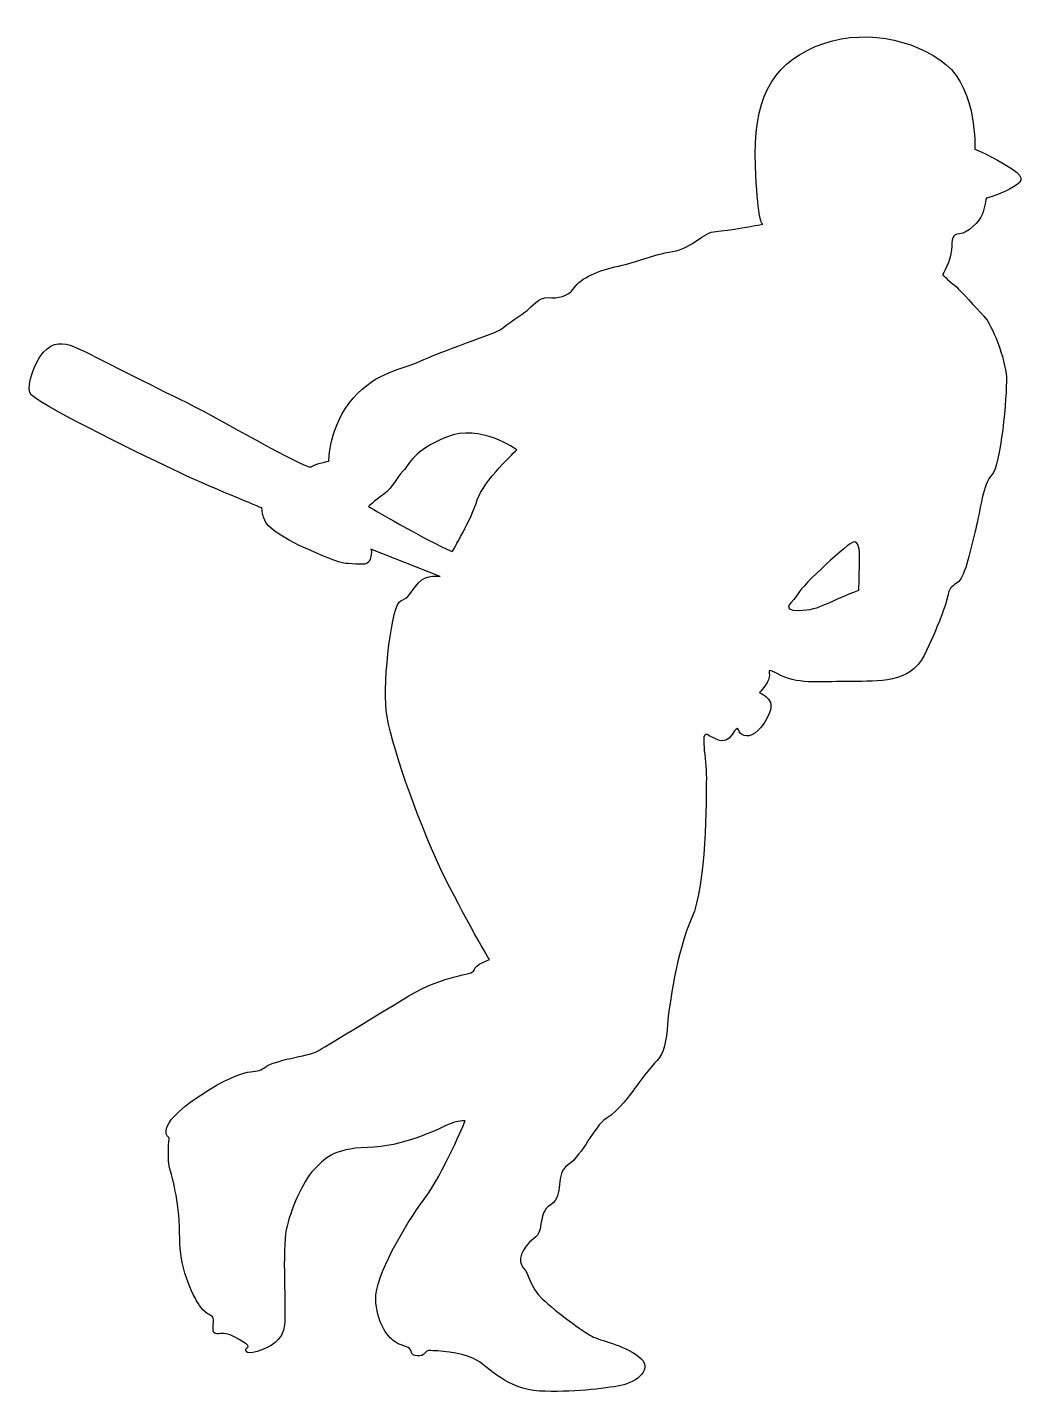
# Model space of a CAD drawing. Header units: centimetres. Extents: x -7.3 to 7.3, y -9.9 to 10.
import ezdxf

# ---------------------------------------------------------------- set-up
doc = ezdxf.new("R2010")
doc.units = ezdxf.units.CM
doc.header["$MEASUREMENT"] = 0
doc.layers.add('Camada 1', color=7, linetype='Continuous')

msp = doc.modelspace()

# ---------------------------------------------------------------- linework, layer by layer
at = {"layer": 'Camada 1'}
for points, knots in [([(6.99941, 8.02375), (6.69339, 8.20031), (6.56385, 8.2474), (6.56385, 8.2474), (6.56385, 8.2474), (6.56385, 8.2474), (6.5992, 9.10661), (6.14012, 9.4833), (6.14012, 9.4833), (5.68112, 9.85996), (4.89245, 10.02475), (4.23332, 9.74225), (4.23332, 9.74225), (3.57419, 9.45978), (3.32696, 8.95361), (3.36226, 8.00021), (3.36226, 8.00021), (3.38925, 7.27224), (3.44362, 7.16196), (3.4678, 7.15047), (3.4678, 7.15047), (3.39308, 7.13671), (2.95747, 7.0575), (2.78552, 7.04678), (2.78552, 7.04678), (2.59716, 7.03503), (2.44413, 6.79963), (2.14991, 6.75254), (2.14991, 6.75254), (1.85567, 6.70544), (1.64381, 6.59953), (1.36129, 6.54066), (1.36129, 6.54066), (1.07882, 6.48179), (0.80805, 6.3641), (0.71385, 6.22287), (0.71385, 6.22287), (0.61968, 6.08161), (0.47848, 6.06986), (0.33724, 6.08161), (0.33724, 6.08161), (0.196, 6.09336), (0.09009, 5.94038), (0.03122, 5.89331), (0.03122, 5.89331), (-0.02765, 5.84619), (-0.2984, 5.66968), (-0.34547, 5.62259), (-0.34547, 5.62259), (-0.39254, 5.57549), (-1.26355, 5.2812), (-1.53427, 5.15176), (-1.53427, 5.15176), (-1.80499, 5.02225), (-2.15816, 5.01047), (-2.51124, 4.61029), (-2.51124, 4.61029), (-2.86435, 4.21011), (-2.86435, 3.69221), (-2.86435, 3.69221), (-2.86435, 3.69221), (-2.86435, 3.69221), (-3.05265, 3.65694), (-3.1233, 3.60987), (-3.1233, 3.60987), (-3.19392, 3.56277), (-4.54753, 4.36319), (-5.0419, 4.59857), (-5.0419, 4.59857), (-5.53627, 4.834), (-6.4308, 5.30482), (-6.58384, 5.36369), (-6.58384, 5.36369), (-6.73688, 5.42251), (-6.88986, 5.44605), (-7.03112, 5.28127), (-7.03112, 5.28127), (-7.17235, 5.11649), (-7.26652, 4.82219), (-7.23122, 4.69276), (-7.23122, 4.69276), (-7.1959, 4.56325), (-5.68928, 3.83347), (-5.14781, 3.57452), (-5.14781, 3.57452), (-4.60639, 3.31557), (-3.8413, 3.00956), (-3.8413, 3.00956), (-3.8413, 3.00956), (-3.8413, 3.00956), (-3.8413, 2.84475), (-3.74713, 2.75061), (-3.74713, 2.75061), (-3.65294, 2.65644), (-3.40582, 2.50344), (-3.22921, 2.43279), (-3.22921, 2.43279), (-3.05265, 2.3622), (-2.73484, 2.19736), (-2.58183, 2.19736), (-2.58183, 2.19736), (-2.42882, 2.19736), (-2.29933, 2.15026), (-2.26401, 2.25623), (-2.26401, 2.25623), (-2.22871, 2.3622), (-2.25226, 2.40924), (-2.25226, 2.40924), (-2.25226, 2.40924), (-2.25226, 2.40924), (-1.24002, 2.009), (-1.24002, 2.009), (-1.24002, 2.009), (-1.24002, 2.009), (-1.4283, 2.05612), (-1.55781, 1.91481), (-1.55781, 1.91481), (-1.68727, 1.7736), (-1.68727, 1.69116), (-1.81676, 1.65584), (-1.81676, 1.65584), (-1.94627, 1.62054), (-2.07573, 0.50234), (-2.02864, 0.05508), (-2.02864, 0.05508), (-1.98154, -0.39217), (-1.55781, -1.55753), (-1.27532, -2.16956), (-1.27532, -2.16956), (-0.9928, -2.78162), (-0.52197, -3.58201), (-0.52197, -3.58201), (-0.52197, -3.58201), (-0.52197, -3.58201), (-0.73385, -3.65268), (-0.74562, -3.73505), (-0.74562, -3.73505), (-0.75742, -3.81736), (-1.16938, -3.79395), (-1.69902, -4.11174), (-1.69902, -4.11174), (-2.22872, -4.42956), (-2.91139, -4.85323), (-3.04085, -4.92385), (-3.04085, -4.92385), (-3.17036, -4.99444), (-3.66474, -5.04146), (-3.80595, -5.15922), (-3.80595, -5.15922), (-3.94721, -5.27696), (-4.0178, -5.08863), (-4.73583, -5.55948), (-4.73583, -5.55948), (-5.45386, -6.03033), (-5.19491, -6.18331), (-5.19491, -6.18331), (-5.19491, -6.18331), (-5.19491, -6.18331), (-5.23018, -6.5129), (-5.18314, -6.65411), (-5.18314, -6.65411), (-5.13607, -6.79537), (-5.04188, -7.16026), (-5.04188, -7.65461), (-5.04188, -7.65461), (-5.04188, -8.14896), (-4.81823, -8.53739), (-4.73586, -8.65513), (-4.73586, -8.65513), (-4.65347, -8.77279), (-4.5475, -8.76102), (-4.5475, -8.84341), (-4.5475, -8.84341), (-4.5475, -8.92583), (-4.58282, -9.04351), (-4.50046, -9.04351), (-4.50046, -9.04351), (-4.4181, -9.04351), (-4.38272, -9.01994), (-4.26503, -9.07881), (-4.26503, -9.07881), (-4.14732, -9.13771), (-4.00606, -9.22015), (-4.05315, -9.24359), (-4.05315, -9.24359), (-4.10025, -9.26719), (-4.10025, -9.36133), (-3.91194, -9.30249), (-3.91194, -9.30249), (-3.72358, -9.24359), (-3.53528, -9.13771), (-3.51173, -8.91406), (-3.51173, -8.91406), (-3.48818, -8.69043), (-3.54703, -7.80765), (-3.48818, -7.52513), (-3.48818, -7.52513), (-3.42931, -7.24269), (-3.24103, -6.80713), (-3.088, -6.6541), (-3.088, -6.6541), (-2.93496, -6.50112), (-2.81728, -6.33628), (-2.29936, -6.32456), (-2.29936, -6.32456), (-1.78149, -6.31284), (-1.28712, -6.06561), (-1.13408, -5.99502), (-1.13408, -5.99502), (-0.98104, -5.92435), (-0.87511, -5.93612), (-0.87511, -5.93612), (-0.87511, -5.93612), (-0.87511, -5.93612), (-1.19293, -6.70116), (-1.4754, -7.07785), (-1.4754, -7.07785), (-1.7579, -7.45446), (-2.19337, -8.21955), (-2.18163, -8.53737), (-2.18163, -8.53737), (-2.16989, -8.85519), (-2.02862, -9.07881), (-1.89916, -9.1612), (-1.89916, -9.1612), (-1.76967, -9.24356), (-1.67551, -9.22007), (-1.66373, -9.30246), (-1.66373, -9.30246), (-1.65198, -9.38482), (-1.49895, -9.38482), (-1.46365, -9.32603), (-1.46365, -9.32603), (-1.42833, -9.26716), (-1.39303, -9.29073), (-1.34594, -9.29073), (-1.34594, -9.29073), (-1.16938, -9.29073), (-0.85154, -9.33775), (-0.69856, -9.43191), (-0.69856, -9.43191), (-0.54555, -9.52615), (-0.25128, -9.85569), (0.20774, -9.87919), (0.20774, -9.87919), (0.66682, -9.90279), (1.16111, -9.84395), (1.39662, -9.79688), (1.39662, -9.79688), (1.63199, -9.74976), (1.89094, -9.54965), (1.65557, -9.3731), (1.65557, -9.3731), (1.42014, -9.19654), (1.10233, -9.14942), (0.97284, -9.0788), (0.97284, -9.0788), (0.84338, -9.00821), (0.45497, -8.72569), (0.25484, -8.53736), (0.25484, -8.53736), (0.05474, -8.34908), (0.06654, -8.17253), (-0.02766, -8.07833), (-0.02766, -8.07833), (-0.12183, -7.98414), (-0.05121, -7.78409), (0.12535, -7.65455), (0.12535, -7.65455), (0.30191, -7.52506), (0.16065, -7.30149), (0.37258, -7.16018), (0.37258, -7.16018), (0.58438, -7.01897), (0.4196, -6.7129), (0.6315, -6.57172), (0.6315, -6.57172), (0.84338, -6.43038), (0.99633, -6.01842), (1.18469, -5.90079), (1.18469, -5.90079), (1.37302, -5.78305), (1.5378, -5.54762), (1.59665, -5.46523), (1.59665, -5.46523), (1.65555, -5.38292), (1.83202, -5.14741), (1.92619, -5.05327), (1.92619, -5.05327), (2.02043, -4.95913), (2.0675, -4.75903), (2.07923, -4.52365), (2.07923, -4.52365), (2.091, -4.28822), (2.22049, -3.44074), (2.43237, -2.96986), (2.43237, -2.96986), (2.64427, -2.49909), (2.64427, -1.23959), (2.64427, -0.9336), (2.64427, -0.9336), (2.64427, -0.62758), (2.55008, -0.25087), (2.65599, -0.29797), (2.65599, -0.29797), (2.76196, -0.34507), (2.90322, -0.47455), (3.02096, -0.29797), (3.02096, -0.29797), (3.13857, -0.12141), (3.07978, -0.2509), (3.16214, -0.29797), (3.16214, -0.29797), (3.24453, -0.34507), (3.36222, -0.32157), (3.49168, -0.12141), (3.49168, -0.12141), (3.62117, 0.07869), (3.59765, 0.16103), (3.55058, 0.2199), (3.55058, 0.2199), (3.50356, 0.27874), (3.42109, 0.31409), (3.42109, 0.31409), (3.42109, 0.31409), (3.42109, 0.31409), (3.53883, 0.4436), (3.56235, 0.53777), (3.56235, 0.53777), (3.58587, 0.63191), (3.47996, 0.69078), (3.73891, 0.56132), (3.73891, 0.56132), (3.99786, 0.43186), (4.37452, 0.4789), (4.76293, 0.4789), (4.76293, 0.4789), (5.15136, 0.4789), (5.62222, 0.45538), (5.82227, 0.85559), (5.82227, 0.85559), (6.02237, 1.25577), (6.15186, 1.63241), (6.17538, 1.75012), (6.17538, 1.75012), (6.19898, 1.86783), (6.23428, 1.85609), (6.32842, 1.93848), (6.32842, 1.93848), (6.42261, 2.02087), (6.50506, 2.42105), (6.57565, 2.70358), (6.57565, 2.70358), (6.64624, 2.98608), (6.68156, 3.36274), (6.81102, 3.4922), (6.81102, 3.4922), (6.94051, 3.62171), (7.03467, 4.64573), (7.02295, 4.91648), (7.02295, 4.91648), (7.01118, 5.18718), (6.81102, 5.6933), (6.69336, 5.81101), (6.69336, 5.81101), (6.57567, 5.92872), (6.36374, 6.17592), (6.29315, 6.23477), (6.29315, 6.23477), (6.22256, 6.29364), (6.09305, 6.41133), (6.09305, 6.41133), (6.09305, 6.41133), (6.09305, 6.41133), (6.21079, 6.62318), (6.22259, 6.77619), (6.22259, 6.77619), (6.23431, 6.92923), (6.22259, 7.01162), (6.34028, 7.01162), (6.34028, 7.01162), (6.45794, 7.01162), (6.6345, 7.19992), (6.66979, 7.29412), (6.66979, 7.29412), (6.70516, 7.38829), (6.72869, 7.52955), (6.72869, 7.52955), (6.72869, 7.52955), (6.72869, 7.52955), (6.97584, 7.60017), (7.12887, 7.69433), (7.12887, 7.69433), (7.28193, 7.78833), (7.30548, 7.8472), (6.99941, 8.02375)], [0, 0, 0, 0, 0.01, 0.01, 0.01, 0.01, 0.02, 0.02, 0.02, 0.02, 0.03, 0.03, 0.03, 0.03, 0.04, 0.04, 0.04, 0.04, 0.05, 0.05, 0.05, 0.05, 0.06, 0.06, 0.06, 0.06, 0.07, 0.07, 0.07, 0.07, 0.08, 0.08, 0.08, 0.08, 0.09, 0.09, 0.09, 0.09, 0.1, 0.1, 0.1, 0.1, 0.11, 0.11, 0.11, 0.11, 0.12, 0.12, 0.12, 0.12, 0.13, 0.13, 0.13, 0.13, 0.14, 0.14, 0.14, 0.14, 0.15, 0.15, 0.15, 0.15, 0.16, 0.16, 0.16, 0.16, 0.17, 0.17, 0.17, 0.17, 0.18, 0.18, 0.18, 0.18, 0.19, 0.19, 0.19, 0.19, 0.2, 0.2, 0.2, 0.2, 0.21, 0.21, 0.21, 0.21, 0.22, 0.22, 0.22, 0.22, 0.23, 0.23, 0.23, 0.23, 0.24, 0.24, 0.24, 0.24, 0.25, 0.25, 0.25, 0.25, 0.26, 0.26, 0.26, 0.26, 0.27, 0.27, 0.27, 0.27, 0.28, 0.28, 0.28, 0.28, 0.29, 0.29, 0.29, 0.29, 0.3, 0.3, 0.3, 0.3, 0.31, 0.31, 0.31, 0.31, 0.32, 0.32, 0.32, 0.32, 0.33, 0.33, 0.33, 0.33, 0.34, 0.34, 0.34, 0.34, 0.35, 0.35, 0.35, 0.35, 0.36, 0.36, 0.36, 0.36, 0.37, 0.37, 0.37, 0.37, 0.38, 0.38, 0.38, 0.38, 0.39, 0.39, 0.39, 0.39, 0.4, 0.4, 0.4, 0.4, 0.41, 0.41, 0.41, 0.41, 0.42, 0.42, 0.42, 0.42, 0.43, 0.43, 0.43, 0.43, 0.44, 0.44, 0.44, 0.44, 0.45, 0.45, 0.45, 0.45, 0.46, 0.46, 0.46, 0.46, 0.47, 0.47, 0.47, 0.47, 0.48, 0.48, 0.48, 0.48, 0.49, 0.49, 0.49, 0.49, 0.5, 0.5, 0.5, 0.5, 0.51, 0.51, 0.51, 0.51, 0.52, 0.52, 0.52, 0.52, 0.53, 0.53, 0.53, 0.53, 0.54, 0.54, 0.54, 0.54, 0.55, 0.55, 0.55, 0.55, 0.56, 0.56, 0.56, 0.56, 0.57, 0.57, 0.57, 0.57, 0.58, 0.58, 0.58, 0.58, 0.59, 0.59, 0.59, 0.59, 0.6, 0.6, 0.6, 0.6, 0.61, 0.61, 0.61, 0.61, 0.62, 0.62, 0.62, 0.62, 0.63, 0.63, 0.63, 0.63, 0.64, 0.64, 0.64, 0.64, 0.65, 0.65, 0.65, 0.65, 0.66, 0.66, 0.66, 0.66, 0.67, 0.67, 0.67, 0.67, 0.68, 0.68, 0.68, 0.68, 0.69, 0.69, 0.69, 0.69, 0.7, 0.7, 0.7, 0.7, 0.71, 0.71, 0.71, 0.71, 0.72, 0.72, 0.72, 0.72, 0.73, 0.73, 0.73, 0.73, 0.74, 0.74, 0.74, 0.74, 0.75, 0.75, 0.75, 0.75, 0.76, 0.76, 0.76, 0.76, 0.77, 0.77, 0.77, 0.77, 0.78, 0.78, 0.78, 0.78, 0.79, 0.79, 0.79, 0.79, 0.8, 0.8, 0.8, 0.8, 0.81, 0.81, 0.81, 0.81, 0.82, 0.82, 0.82, 0.82, 0.83, 0.83, 0.83, 0.83, 0.84, 0.84, 0.84, 0.84, 0.85, 0.85, 0.85, 0.85, 0.86, 0.86, 0.86, 0.86, 0.87, 0.87, 0.87, 0.87, 0.88, 0.88, 0.88, 0.88, 0.89, 0.89, 0.89, 0.89, 0.9, 0.9, 0.9, 0.9, 0.91, 0.91, 0.91, 0.91, 0.92, 0.92, 0.92, 0.92, 0.93, 0.93, 0.93, 0.93, 0.94, 0.94, 0.94, 0.94, 0.95, 0.95, 0.95, 0.95, 0.96, 0.96, 0.96, 0.96, 0.97, 0.97, 0.97, 0.97, 0.98, 0.98, 0.98, 0.98, 1, 1, 1, 1]), ([(-0.69849, 3.12722), (-0.78088, 2.8565), (-1.0634, 2.37387), (-1.0634, 2.37387), (-1.0634, 2.37387), (-1.47536, 2.55043), (-2.28755, 3.033), (-2.28755, 3.033), (-2.28755, 3.033), (-2.28755, 3.033), (-2.20516, 3.10362), (-2.0639, 3.20958), (-2.0639, 3.20958), (-1.92267, 3.31549), (-1.88734, 3.44501), (-1.7814, 3.55092), (-1.7814, 3.55092), (-1.67549, 3.65686), (-1.64019, 3.84516), (-1.14582, 4.04529), (-1.14582, 4.04529), (-0.65145, 4.24537), (-0.12175, 3.85696), (-0.12175, 3.85696), (-0.12175, 3.85696), (-0.12175, 3.85696), (-0.61612, 3.39789), (-0.69849, 3.12722)], [0, 0, 0, 0, 0.125, 0.125, 0.125, 0.125, 0.25, 0.25, 0.25, 0.25, 0.375, 0.375, 0.375, 0.375, 0.5, 0.5, 0.5, 0.5, 0.625, 0.625, 0.625, 0.625, 0.75, 0.75, 0.75, 0.75, 1, 1, 1, 1]), ([(4.86893, 1.8089), (4.46875, 1.66761), (4.30397, 1.51463), (3.9979, 1.51463), (3.9979, 1.51463), (3.69188, 1.51463), (3.92728, 1.64412), (3.98618, 1.76178), (3.98618, 1.76178), (4.04505, 1.87952), (4.72767, 2.51513), (4.79829, 2.51513), (4.79829, 2.51513), (4.86893, 2.51513), (4.88071, 2.40916), (4.88071, 2.2679), (4.88071, 2.2679), (4.88073, 2.12669), (4.86893, 1.8089), (4.86893, 1.8089)], [0, 0, 0, 0, 0.16666667, 0.16666667, 0.16666667, 0.16666667, 0.33333333, 0.33333333, 0.33333333, 0.33333333, 0.5, 0.5, 0.5, 0.5, 0.66666667, 0.66666667, 0.66666667, 0.66666667, 1, 1, 1, 1])]:
    msp.add_open_spline(points, degree=3, knots=knots, dxfattribs=at)

doc.saveas('drawing.dxf')
